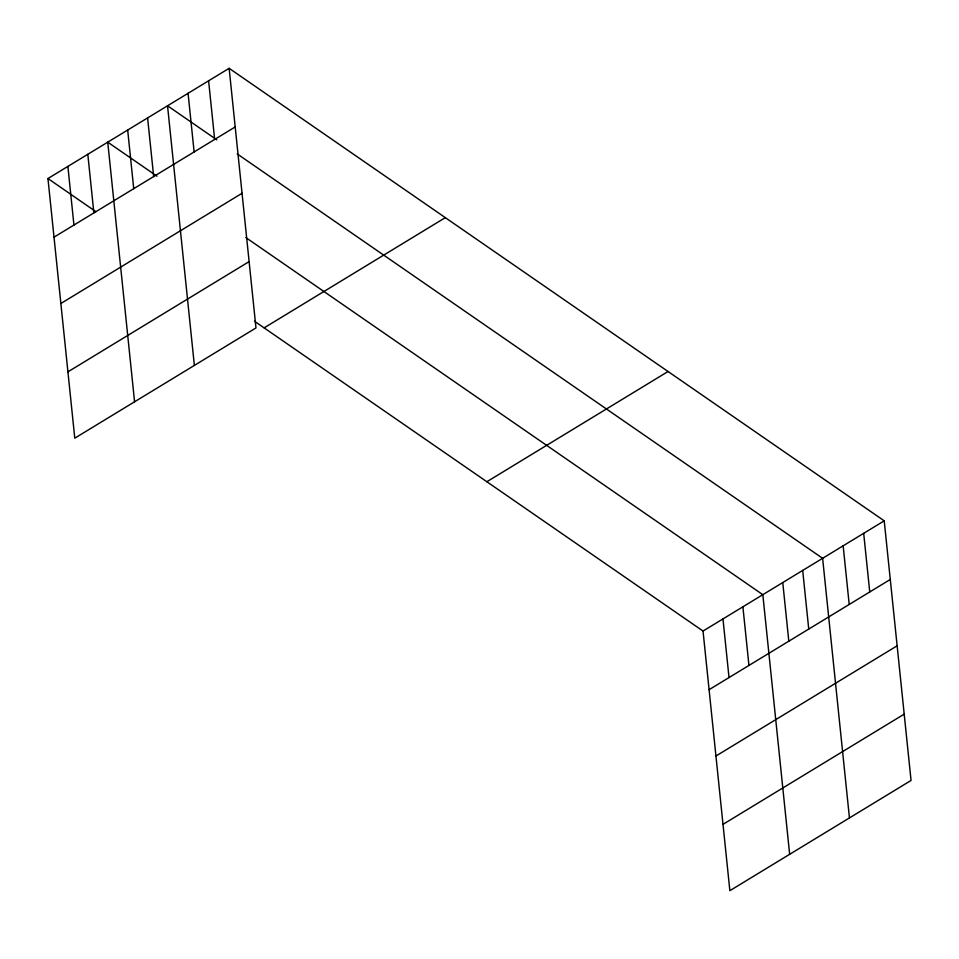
<?xml version="1.0" encoding="UTF-8"?>
<svg xmlns="http://www.w3.org/2000/svg" width="959" height="959" viewBox="0 0 959 959"><rect width="100%" height="100%" fill="white"/><g stroke="black" fill="none" stroke-linecap="round" stroke-linejoin="round"><path stroke-width="1.44" d="M229.141 68.317L255.969 327.942L74.778 438.167L47.95 178.542L229.141 68.317L884.222 520.833L911.05 780.458L729.859 890.683L703.031 631.058L254.519 321.241M54.004 237.173L235.195 126.948M60.861 303.5L242.052 193.274M67.921 371.84L249.112 261.615M264.133 327.87L445.312 217.645M486.86 481.73L668.039 371.505M703.031 631.058L884.222 520.833M709.085 689.689L890.276 579.476M715.941 756.016L897.133 645.803M723.002 824.356L904.193 714.131M216.77 139.81L167.537 105.79L194.365 365.415M237.197 153.908L822.618 558.318L849.446 817.931M156.988 176.18L107.744 142.172L134.572 401.785M245.852 237.58L762.825 594.688L789.653 854.313M47.95 178.542L95.984 211.723M863.687 533.336L869.741 591.967M843.153 545.827L849.206 604.458M802.683 570.437L808.749 629.068M782.76 582.569L788.813 641.199M742.889 606.807L748.955 665.45M722.966 618.939L729.02 677.569M208.606 80.808L214.66 139.439M188.072 93.299L194.126 151.942M147.602 117.921L153.668 176.552M127.679 130.04L133.733 188.671M87.808 154.291L93.874 212.922M67.885 166.422L73.939 225.053"/></g></svg>
